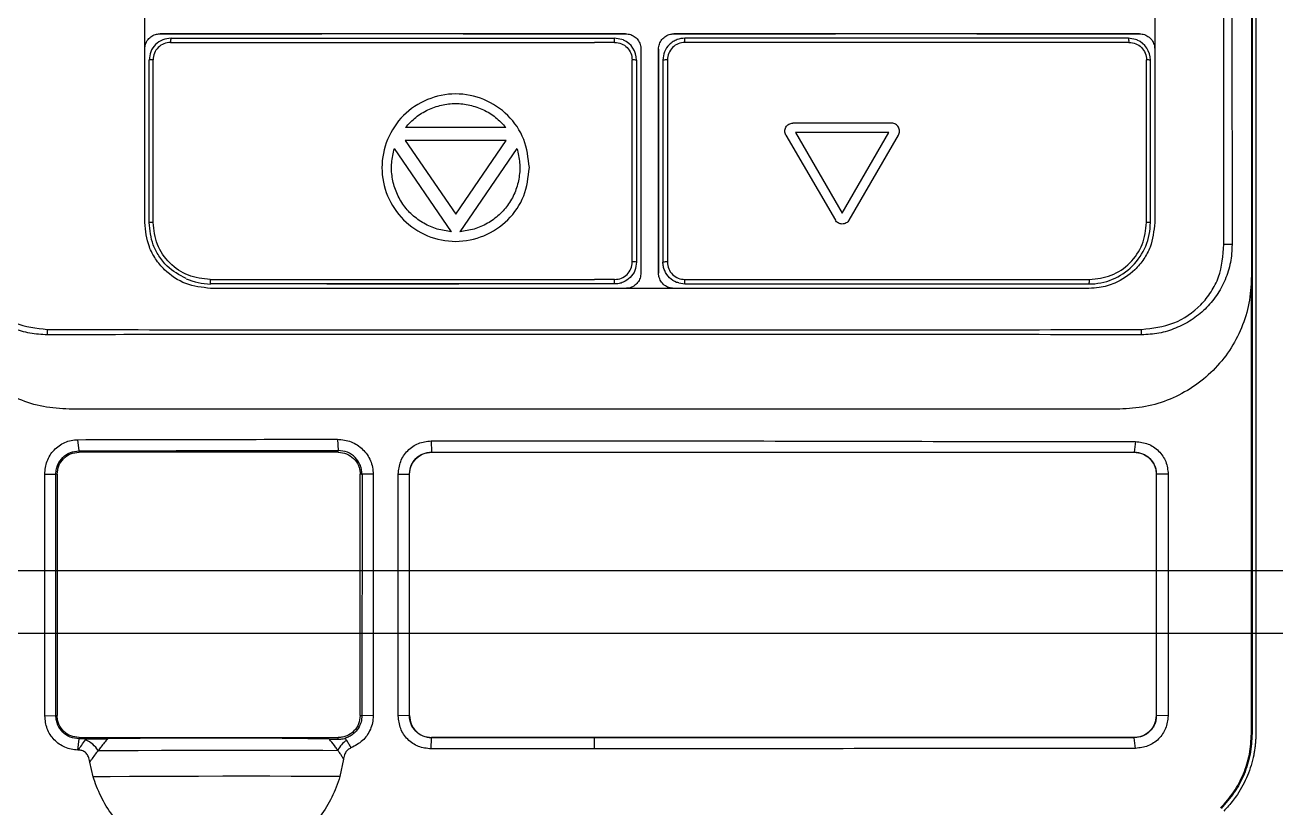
# Model space of a CAD drawing. Header units: inches. Extents: x 15 to 148, y 10 to 111.
# Drawn here: x 136.38 to 137.946, y 102.53 to 103.511 of the extents above; entities that cross this region are included whole.
import ezdxf

# ---------------------------------------------------------------- set-up
doc = ezdxf.new("R2010")
doc.units = ezdxf.units.IN
doc.header["$MEASUREMENT"] = 0
doc.layers.add('BLK_12AWG', color=7, linetype='Continuous')

# ---------------------------------------------------------------- blocks, each defined once
blk = doc.blocks.new('Varia')
at = {"color": 7, "linetype": 'Continuous'}
for p, q in [((162.3742, 104.1973), (162.3742, 104.2413)), ((162.3742, 104.1588), (162.3742, 104.1973)), ((162.4127, 104.1973), (162.8178, 104.1973)), ((162.4127, 104.1973), (162.4127, 104.1973)), ((162.8197, 104.1973), (162.8178, 104.1973)), ((163.1717, 104.1973), (162.8197, 104.1973)), ((163.1717, 104.1973), (163.1737, 104.1973)), ((163.1737, 104.1973), (163.5787, 104.1973)), ((163.5787, 104.1973), (163.5006, 104.1973)), ((163.5787, 104.1973), (163.5787, 104.1973)), ((163.6997, 104.1973), (163.6997, 104.1973)), ((163.6997, 104.1973), (164.1048, 104.1973)), ((164.1067, 104.1973), (164.1048, 104.1973)), ((164.4587, 104.1973), (164.1067, 104.1973)), ((164.4587, 104.1973), (164.4607, 104.1973)), ((164.4607, 104.1973), (164.8657, 104.1973)), ((164.8657, 104.1973), (164.8657, 104.1973)), ((162.3742, 104.1588), (162.3742, 104.1588)), ((162.3742, 103.7243), (162.3742, 104.1588)), ((163.5006, 104.1863), (163.5512, 104.1863)), ((163.5513, 104.1758), (163.5006, 104.1758)), ((163.5733, 104.1817), (163.5733, 104.1817)), ((163.6172, 104.1588), (163.6172, 103.5978)), ((163.6612, 103.5978), (163.6612, 104.1588)), ((163.6612, 104.1588), (163.6612, 104.1588)), ((163.6612, 104.1588), (163.6612, 103.5978)), ((164.8603, 104.1817), (164.8603, 104.1817)), ((162.3852, 103.7243), (162.3852, 104.1313)), ((162.3951, 103.7245), (162.3951, 104.1317)), ((163.5953, 103.6255), (163.5953, 104.1317)), ((163.6062, 104.1313), (163.6062, 103.6253)), ((163.6062, 104.1313), (163.6062, 103.6253)), ((163.6062, 104.1313), (163.6062, 104.1313)), ((163.6722, 104.1313), (163.6722, 103.6253)), ((163.6834, 104.1317), (163.6834, 103.6255)), ((164.8837, 103.7245), (164.8837, 104.1317)), ((164.8932, 103.7243), (164.8932, 104.1313)), ((164.8932, 104.1313), (164.8932, 104.1313)), ((164.8932, 103.7243), (164.8932, 104.1313)), ((164.2452, 103.9732), (163.9974, 103.9732)), ((163.2787, 103.9624), (163.0275, 103.9624)), ((163.9801, 103.9434), (163.9803, 103.9434)), ((163.9803, 103.9435), (164.1042, 103.7304)), ((164.2383, 103.9495), (164.0043, 103.9495)), ((164.0043, 103.9495), (164.1213, 103.7482)), ((164.0043, 103.9495), (164.1213, 103.7482)), ((164.2383, 103.9495), (164.0043, 103.9495)), ((164.1213, 103.7482), (164.2383, 103.9495)), ((164.1384, 103.7304), (164.2623, 103.9435)), ((164.1384, 103.7304), (164.2623, 103.9435)), ((163.1426, 103.7014), (162.9995, 103.9097)), ((163.0267, 103.9295), (163.1531, 103.7453)), ((163.2795, 103.9295), (163.0267, 103.9295)), ((163.0267, 103.9295), (163.1531, 103.7453)), ((163.2795, 103.9295), (163.0267, 103.9295)), ((163.1531, 103.7453), (163.2795, 103.9295)), ((163.3067, 103.9097), (163.1636, 103.7014)), ((163.3067, 103.9097), (163.1636, 103.7014)), ((162.3742, 103.7243), (162.3742, 103.7243)), ((164.8932, 103.7243), (164.8932, 103.7243)), ((163.6062, 103.6253), (163.6062, 103.6253)), ((163.6612, 103.5978), (163.6612, 103.5978)), ((162.8307, 103.5703), (162.5392, 103.5703)), ((162.5392, 103.5703), (162.5392, 103.5703)), ((162.8307, 103.5703), (163.1607, 103.5703)), ((162.8307, 103.5703), (162.8307, 103.5703)), ((163.1607, 103.5703), (163.1607, 103.5703)), ((163.5512, 103.5703), (163.1607, 103.5703)), ((163.5513, 103.5815), (163.5006, 103.5815)), ((163.5512, 103.5703), (163.5006, 103.5703)), ((163.5512, 103.5703), (163.5512, 103.5703)), ((163.7052, 103.5749), (163.7052, 103.5749)), ((163.7272, 103.5703), (164.1177, 103.5703)), ((164.1177, 103.5703), (164.4477, 103.5703)), ((164.1177, 103.5703), (164.1177, 103.5703)), ((164.4477, 103.5703), (164.4477, 103.5703)), ((164.4477, 103.5703), (164.7392, 103.5703)), ((164.7392, 103.5703), (164.7392, 103.5703)), ((162.2099, 103.1522), (162.2064, 103.1802)), ((162.8572, 103.1813), (162.8589, 103.1533)), ((162.8589, 103.1533), (162.8589, 103.1521)), ((163.0916, 103.1773), (163.5006, 103.1773)), ((163.0916, 103.1773), (163.0927, 103.1493)), ((164.8561, 103.1754), (164.8527, 103.1493)), ((162.2099, 103.1522), (162.2099, 103.151)), ((162.2099, 103.151), (162.2099, 103.1488)), ((162.8589, 103.1488), (162.2099, 103.1488)), ((162.8589, 103.1488), (162.8589, 103.1521)), ((163.0927, 103.1493), (163.5006, 103.1493)), ((163.0927, 103.1493), (163.0927, 103.1488)), ((163.0927, 103.1488), (163.5006, 103.1488)), ((163.5006, 103.1488), (163.5006, 103.1493)), ((164.8527, 103.1493), (164.8527, 103.1488)), ((162.1238, 103.0937), (162.1516, 103.0938)), ((162.124, 102.4881), (162.1238, 103.0937)), ((162.1518, 102.4888), (162.1516, 103.0938)), ((162.1529, 103.0938), (162.1516, 103.0938)), ((162.1549, 103.0938), (162.1529, 103.0938)), ((162.1549, 103.0938), (162.1549, 102.4888)), ((162.9139, 102.4888), (162.9139, 103.0938)), ((162.9173, 103.0938), (162.9139, 103.0938)), ((162.9173, 103.0938), (162.9185, 103.0938)), ((162.9185, 103.0938), (162.9184, 102.4888)), ((162.9465, 103.0937), (162.9185, 103.0938)), ((162.9465, 103.0937), (162.9464, 102.488)), ((163.0092, 103.0937), (163.0372, 103.0938)), ((163.0092, 102.4881), (163.0092, 103.0937)), ((163.0372, 102.4888), (163.0372, 103.0938)), ((163.0372, 103.0938), (163.0377, 103.0938)), ((163.0377, 102.4888), (163.0377, 103.0938)), ((164.9077, 103.0938), (164.9077, 102.4888)), ((164.9081, 103.0938), (164.9077, 103.0938)), ((164.938, 103.0937), (164.9081, 103.0938)), ((164.9081, 103.0938), (164.9081, 102.4888)), ((164.938, 103.0937), (164.9376, 102.4881)), ((162.124, 102.4881), (162.1518, 102.4888)), ((162.1518, 102.4888), (162.153, 102.4888)), ((162.153, 102.4888), (162.1549, 102.4888)), ((162.9139, 102.4888), (162.9171, 102.4888)), ((162.9171, 102.4888), (162.9184, 102.4888)), ((162.9464, 102.488), (162.9184, 102.4888)), ((163.0372, 102.4888), (163.0092, 102.4881)), ((163.0377, 102.4888), (163.0372, 102.4888)), ((164.9081, 102.4888), (164.9077, 102.4888)), ((164.9376, 102.4881), (164.9081, 102.4888)), ((162.2099, 102.4338), (162.2099, 102.4318)), ((162.2099, 102.4338), (162.8589, 102.4338)), ((162.2099, 102.4318), (162.2099, 102.4305)), ((162.8589, 102.4307), (162.8589, 102.4338)), ((163.0916, 102.4053), (163.0927, 102.4333)), ((163.5006, 102.4338), (163.0927, 102.4338)), ((163.0927, 102.4333), (163.0927, 102.4338)), ((163.5006, 102.4333), (163.0927, 102.4333)), ((163.5006, 102.4333), (163.5006, 102.4338)), ((163.5006, 102.4053), (163.5006, 102.4333)), ((164.8527, 102.4333), (164.8527, 102.4338)), ((164.8561, 102.4067), (164.8527, 102.4333)), ((165.1481, 102.444), (165.1463, 102.444)), ((162.2064, 102.4025), (162.2099, 102.4305)), ((162.208, 102.4025), (162.2064, 102.4025)), ((162.2285, 102.4305), (162.2099, 102.4305)), ((162.8367, 102.4299), (162.8589, 102.4295)), ((162.8589, 102.4295), (162.8589, 102.4307)), ((163.5006, 102.4053), (163.0916, 102.4053)), ((162.2452, 102.3353), (162.2369, 102.3724)), ((162.8721, 102.3795), (162.8633, 102.3359))]:
    blk.add_line(p, q, dxfattribs=at)
for p, q in [((163.5733, 104.1817), (163.5512, 104.1863)), ((164.8603, 104.1817), (164.8382, 104.1863)), ((163.7122, 103.5732), (163.7272, 103.5703))]:
    blk.add_line(p, q)
at = {"color": 7, "linetype": 'Continuous', "flags": 128}
for points in [[(162.2575, 102.401), (162.3047, 102.4013), (162.3581, 102.4016), (162.4164, 102.4019), (162.4779, 102.4021), (162.541, 102.4022), (162.6038, 102.4023), (162.6648, 102.4022), (162.7222, 102.4022), (162.7745, 102.402), (162.8202, 102.4018), (162.858, 102.4015)], [(162.8633, 102.3359), (162.83, 102.3362), (162.7888, 102.3364), (162.7409, 102.3366), (162.6874, 102.3367), (162.63, 102.3367), (162.5699, 102.3367), (162.5089, 102.3366), (162.4487, 102.3364), (162.3906, 102.3362), (162.3365, 102.336), (162.2876, 102.3356), (162.2452, 102.3353)]]:
    blk.add_lwpolyline(points, dxfattribs=at)
at = {"color": 7, "linetype": 'Continuous'}
for centre, radius, start, end in [((162.4657, 104.1783), 0.0267, 162.5471, 185.4479), ((162.9537, 104.1783), 0.5976, 359.7543, 0.7647), ((163.5512, 104.1313), 0.055, 0.0002, 66.3571), ((163.6038, 104.1783), 0.1237, 358.8132, 3.6988), ((164.8182, 104.1783), 0.0216, 353.2851, 21.8834), ((164.8382, 104.1313), 0.055, 0.0002, 66.3571), ((162.3928, 104.0707), 0.0611, 87.8524, 97.1015), ((163.598, 104.0638), 0.068, 83.0767, 92.2802), ((163.6806, 104.0614), 0.0704, 87.7021, 96.8211), ((164.8859, 104.0723), 0.0594, 82.8724, 92.0985), ((162.3928, 103.6184), 0.1061, 88.7645, 94.0764), ((164.7392, 103.7243), 0.154, 270, 0.0002), ((164.8859, 103.6201), 0.1044, 85.9622, 91.1972), ((165.0745, 102.9972), 0.6722, 88.0216, 89.7566), ((163.598, 103.4887), 0.1369, 86.567, 91.1339), ((163.6806, 103.4836), 0.1419, 88.8591, 93.3776), ((162.5693, 103.5787), 0.0313, 174.8523, 195.552), ((162.9079, 103.5787), 0.6434, 359.2549, 0.2522), ((163.5957, 103.5787), 0.1318, 356.3589, 1.2315), ((164.7161, 103.5787), 0.0246, 340.096, 6.4908), ((162.3163, 103.4532), 0.1862, 179.0583, 183.1601), ((164.6849, 103.4532), 0.1863, 356.8414, 0.9411), ((162.2018, 102.3672), 0.0652, 31.2032, 68.0624), ((162.905, 102.3823), 0.0508, 119.3356, 157.6954)]:
    blk.add_arc(centre, radius, start, end, dxfattribs=at)
blk.add_arc((162.5463, 103.7501), 0.18, 247.6246, 267.7442)
blk.add_ellipse((162.5344, 102.4259), major_axis=(0.3818, 0), ratio=0.017452, start_param=0.657499, end_param=2.294467, dxfattribs=at)
for points, knots in [([(165.0774, 103.6694), (165.0773, 103.8492), (165.0772, 104.2089), (165.0771, 104.7478), (165.0772, 105.2861), (165.0771, 105.6439), (165.0771, 105.8229)], [0, 0, 0, 0, 0.249989, 0.499986, 0.74999, 1, 1, 1, 1]), ([(165.0977, 105.8212), (165.0977, 105.6422), (165.0978, 105.2846), (165.0976, 104.7467), (165.0976, 104.2082), (165.0977, 103.8488), (165.0977, 103.669)], [0, 0, 0, 0, 0.250225, 0.499979, 0.749962, 1, 1, 1, 1]), ([(165.1463, 105.8226), (165.1463, 105.5749), (165.1463, 105.0795), (165.1463, 104.3336), (165.1463, 103.8357), (165.1463, 103.5868)], [0, 0, 0, 0, 0.333314, 0.666654, 1, 1, 1, 1]), ([(165.1573, 105.8226), (165.1573, 105.2622), (165.1573, 104.6993), (165.1573, 103.572), (165.1573, 103.0077), (165.1573, 102.444)], [0, 0, 0, 0, 0.5, 0.5, 1, 1, 1, 1]), ([(165.1481, 105.4128), (165.1481, 105.3368), (165.1481, 105.1774), (165.1481, 104.9269), (165.1481, 104.6883), (165.1481, 104.4659), (165.1481, 104.3163), (165.1481, 104.2123), (165.1481, 104.1571), (165.1481, 104.1013), (165.1481, 104.0447), (165.1481, 103.9875), (165.1481, 103.854), (165.1481, 103.6538), (165.1481, 103.3967), (165.1481, 103.1681), (165.1481, 102.9681), (165.1481, 102.7966), (165.1481, 102.6537), (165.1481, 102.5393), (165.1481, 102.4726), (165.1481, 102.444)], [0, 0, 0, 0, 0.077058, 0.161583, 0.253579, 0.318389, 0.386454, 0.404818, 0.423405, 0.442216, 0.46125, 0.480508, 0.499988, 0.596108, 0.682623, 0.759532, 0.826835, 0.884534, 0.932628, 0.971117, 1, 1, 1, 1]), ([(162.3742, 103.7243), (162.3742, 103.9083), (162.3742, 104.2752), (162.3742, 104.6416), (162.3742, 104.8243)], [0, 0, 0, 0, 0.501379, 1, 1, 1, 1]), ([(164.9042, 104.8243), (164.9042, 104.6418), (164.9042, 104.2754), (164.9042, 103.9085), (164.9042, 103.7243)], [0, 0, 0, 0, 0.498123, 1, 1, 1, 1]), ([(162.3742, 104.1588), (162.3747, 104.1631), (162.3755, 104.1717), (162.3821, 104.1832), (162.3917, 104.1919), (162.4026, 104.1966), (162.4098, 104.1971), (162.4127, 104.1973)], [0, 0, 0, 0, 0.213034, 0.426079, 0.639099, 0.852903, 1, 1, 1, 1]), ([(163.5006, 104.1973), (163.3184, 104.1973), (162.955, 104.1973), (162.5931, 104.1973), (162.4127, 104.1973)], [0, 0, 0, 0, 0.501641, 1, 1, 1, 1]), ([(163.5787, 104.1973), (163.5831, 104.1969), (163.5917, 104.196), (163.6032, 104.1894), (163.6119, 104.1796), (163.6166, 104.1688), (163.617, 104.1616), (163.6172, 104.1588)], [0, 0, 0, 0, 0.214461, 0.428923, 0.643418, 0.858051, 1, 1, 1, 1]), ([(163.6612, 104.1588), (163.6617, 104.1631), (163.6625, 104.1718), (163.6692, 104.1833), (163.6789, 104.192), (163.6898, 104.1966), (163.6969, 104.1971), (163.6997, 104.1973)], [0, 0, 0, 0, 0.214942, 0.429882, 0.644838, 0.859694, 1, 1, 1, 1]), ([(164.8657, 104.1973), (164.6727, 104.1973), (164.2853, 104.1973), (163.8954, 104.1973), (163.6997, 104.1973)], [0, 0, 0, 0, 0.498161, 1, 1, 1, 1]), ([(164.8657, 104.1973), (164.8701, 104.1969), (164.8788, 104.196), (164.8903, 104.1893), (164.899, 104.1795), (164.9036, 104.1687), (164.9041, 104.1616), (164.9042, 104.1588)], [0, 0, 0, 0, 0.216464, 0.432982, 0.648091, 0.861256, 1, 1, 1, 1]), ([(162.4402, 104.1863), (162.433, 104.1855), (162.4187, 104.1838), (162.4005, 104.1711), (162.3877, 104.1529), (162.3861, 104.1385), (162.3852, 104.1313)], [0, 0, 0, 0, 0.249767, 0.499632, 0.750877, 1, 1, 1, 1]), ([(162.4391, 104.1757), (162.4334, 104.1751), (162.4219, 104.1737), (162.4073, 104.1636), (162.3971, 104.1491), (162.3957, 104.1375), (162.3951, 104.1317)], [0, 0, 0, 0, 0.250011, 0.499888, 0.749924, 1, 1, 1, 1]), ([(162.4391, 104.1757), (162.6157, 104.1757), (162.9689, 104.1758), (163.3234, 104.1758), (163.5006, 104.1758)], [0, 0, 0, 0, 0.500001, 1, 1, 1, 1]), ([(162.4402, 104.1863), (162.6163, 104.1863), (162.969, 104.1863), (163.3232, 104.1863), (163.5006, 104.1863)], [0, 0, 0, 0, 0.498959, 1, 1, 1, 1]), ([(163.5513, 104.1758), (163.5571, 104.1751), (163.5686, 104.1738), (163.5832, 104.1636), (163.5933, 104.149), (163.5946, 104.1375), (163.5953, 104.1317)], [0, 0, 0, 0, 0.250228, 0.500334, 0.750173, 1, 1, 1, 1]), ([(163.7272, 104.1863), (163.7206, 104.1856), (163.7102, 104.1845), (163.6972, 104.1778), (163.6856, 104.1685), (163.6747, 104.1529), (163.6731, 104.1385), (163.6722, 104.1313)], [0, 0, 0, 0, 0.230947, 0.361164, 0.500889, 0.75043, 1, 1, 1, 1]), ([(163.7275, 104.1758), (163.7217, 104.1751), (163.7101, 104.1738), (163.6956, 104.1636), (163.6855, 104.149), (163.6841, 104.1375), (163.6834, 104.1317)], [0, 0, 0, 0, 0.250229, 0.500333, 0.750173, 1, 1, 1, 1]), ([(164.8382, 104.1863), (164.6541, 104.1863), (164.2849, 104.1863), (163.9134, 104.1863), (163.7272, 104.1863)], [0, 0, 0, 0, 0.498794, 1, 1, 1, 1]), ([(164.8396, 104.1757), (164.6548, 104.1757), (164.2852, 104.1757), (163.9134, 104.1758), (163.7275, 104.1758)], [0, 0, 0, 0, 0.5, 1, 1, 1, 1]), ([(164.8396, 104.1757), (164.8454, 104.1751), (164.8568, 104.1737), (164.8715, 104.1637), (164.8817, 104.1491), (164.883, 104.1375), (164.8837, 104.1317)], [0, 0, 0, 0, 0.250032, 0.499897, 0.749934, 1, 1, 1, 1]), ([(163.3378, 103.8619), (163.3349, 103.8377), (163.3292, 103.7894), (163.2868, 103.7277), (163.2255, 103.6871), (163.1531, 103.6722), (163.0808, 103.687), (163.019, 103.7277), (162.9783, 103.7894), (162.9634, 103.8618), (162.9783, 103.9341), (163.0188, 103.9958), (163.0805, 104.0366), (163.1529, 104.0515), (163.2255, 104.0367), (163.2867, 103.996), (163.3292, 103.9344), (163.3349, 103.8861), (163.3378, 103.8619)], [0, 0, 0, 0, 0.0626922, 0.1250208, 0.1874642, 0.2499036, 0.3122365, 0.37492, 0.4376025, 0.4999483, 0.5624015, 0.6248299, 0.6871641, 0.74983, 0.8124964, 0.8748685, 0.9372635, 1, 1, 1, 1]), ([(163.0275, 103.9624), (163.0357, 103.9713), (163.052, 103.989), (163.0832, 104.0078), (163.1172, 104.0199), (163.153, 104.0241), (163.1889, 104.0199), (163.2229, 104.0078), (163.2542, 103.9891), (163.2705, 103.9713), (163.2787, 103.9624)], [0, 0, 0, 0, 0.125586, 0.250544, 0.375173, 0.499645, 0.624219, 0.749093, 0.874303, 1, 1, 1, 1]), ([(163.9803, 103.9435), (163.9795, 103.9451), (163.978, 103.9482), (163.9774, 103.9534), (163.978, 103.9586), (163.98, 103.9634), (163.9832, 103.9676), (163.9873, 103.9708), (163.9922, 103.9728), (163.9956, 103.9731), (163.9974, 103.9732)], [0, 0, 0, 0, 0.125036, 0.249949, 0.374823, 0.499789, 0.624873, 0.749828, 0.874704, 1, 1, 1, 1]), ([(164.2623, 103.9435), (164.2631, 103.9451), (164.2646, 103.9482), (164.2652, 103.9534), (164.2646, 103.9586), (164.2626, 103.9634), (164.2594, 103.9676), (164.2552, 103.9708), (164.2504, 103.9729), (164.247, 103.9731), (164.2452, 103.9732)], [0, 0, 0, 0, 0.125034, 0.249935, 0.374805, 0.499761, 0.624844, 0.749807, 0.874688, 1, 1, 1, 1]), ([(164.2623, 103.9435), (164.2631, 103.9451), (164.2646, 103.9482), (164.2652, 103.9534), (164.2646, 103.9586), (164.2626, 103.9634), (164.2594, 103.9676), (164.2553, 103.9708), (164.252, 103.972), (164.2504, 103.9726)], [0, 0, 0, 0, 0.142948, 0.285742, 0.428502, 0.571359, 0.714363, 0.85723, 1, 1, 1, 1]), ([(163.1426, 103.7014), (163.1305, 103.703), (163.1064, 103.7063), (163.0729, 103.7213), (163.0434, 103.7425), (163.0194, 103.7699), (163.0024, 103.8022), (162.9931, 103.8374), (162.9911, 103.8741), (162.9967, 103.8979), (162.9995, 103.9097)], [0, 0, 0, 0, 0.1255739, 0.2505137, 0.3751348, 0.4996236, 0.6242266, 0.7491155, 0.874317, 1, 1, 1, 1]), ([(163.3067, 103.9097), (163.3095, 103.8979), (163.3151, 103.8742), (163.3131, 103.8376), (163.3039, 103.8024), (163.287, 103.7702), (163.2629, 103.7427), (163.2334, 103.7214), (163.1999, 103.7063), (163.1757, 103.703), (163.1636, 103.7014)], [0, 0, 0, 0, 0.125578, 0.25052, 0.375132, 0.499611, 0.62421, 0.749097, 0.874309, 1, 1, 1, 1]), ([(162.5392, 103.5593), (162.518, 103.5617), (162.4756, 103.5664), (162.4291, 103.5981), (162.4009, 103.6322), (162.3799, 103.6713), (162.3765, 103.7035), (162.3742, 103.7243)], [0, 0, 0, 0, 0.245764, 0.491331, 0.62924, 0.76015, 1, 1, 1, 1]), ([(162.4778, 103.5837), (162.4609, 103.593), (162.4344, 103.6076), (162.4094, 103.6397), (162.3903, 103.6755), (162.3872, 103.7051), (162.3852, 103.7243)], [0, 0, 0, 0, 0.3209617, 0.5048655, 0.6795531, 1, 1, 1, 1]), ([(162.5382, 103.5815), (162.5195, 103.5836), (162.482, 103.5879), (162.4348, 103.6209), (162.4016, 103.6681), (162.3972, 103.7057), (162.3951, 103.7245)], [0, 0, 0, 0, 0.250088, 0.500124, 0.75009, 1, 1, 1, 1]), ([(164.1384, 103.7304), (164.1374, 103.729), (164.1355, 103.7261), (164.1313, 103.723), (164.1265, 103.721), (164.1213, 103.7203), (164.1161, 103.721), (164.1113, 103.723), (164.1071, 103.7261), (164.1052, 103.729), (164.1042, 103.7304)], [0, 0, 0, 0, 0.125047, 0.249954, 0.374841, 0.49982, 0.624906, 0.74985, 0.874731, 1, 1, 1, 1]), ([(164.1384, 103.7304), (164.1374, 103.729), (164.1355, 103.7261), (164.1313, 103.723), (164.1265, 103.721), (164.1213, 103.7203), (164.1179, 103.7209), (164.1162, 103.7212)], [0, 0, 0, 0, 0.200105, 0.399987, 0.599834, 0.799833, 1, 1, 1, 1]), ([(164.9042, 103.7243), (164.902, 103.7033), (164.8985, 103.671), (164.8773, 103.632), (164.8499, 103.5986), (164.8111, 103.573), (164.7701, 103.5607), (164.7478, 103.5597), (164.7392, 103.5593)], [0, 0, 0, 0, 0.241046, 0.371361, 0.507901, 0.740744, 0.899914, 1, 1, 1, 1]), ([(164.7406, 103.5815), (164.7593, 103.5836), (164.7967, 103.5879), (164.8439, 103.6208), (164.8772, 103.668), (164.8815, 103.7057), (164.8837, 103.7245)], [0, 0, 0, 0, 0.250099, 0.500142, 0.750104, 1, 1, 1, 1]), ([(162.1303, 103.443), (162.1157, 103.4438), (162.0865, 103.4454), (162.0443, 103.4585), (162.005, 103.4786), (161.97, 103.5063), (161.9411, 103.5407), (161.9197, 103.5805), (161.9055, 103.6238), (161.9042, 103.654), (161.9035, 103.669)], [0, 0, 0, 0, 0.123062, 0.246493, 0.370381, 0.495138, 0.620713, 0.746982, 0.874581, 1, 1, 1, 1]), ([(161.9239, 103.6694), (161.9259, 103.6415), (161.929, 103.5996), (161.9548, 103.5501), (161.9889, 103.5068), (162.0477, 103.4662), (162.1026, 103.4596), (162.13, 103.4563)], [0, 0, 0, 0, 0.249425, 0.374868, 0.500297, 0.750106, 1, 1, 1, 1]), ([(165.0977, 103.669), (165.0971, 103.654), (165.0957, 103.6238), (165.0816, 103.5805), (165.0601, 103.5407), (165.0313, 103.5063), (164.9963, 103.4786), (164.957, 103.4585), (164.9148, 103.4454), (164.8855, 103.4438), (164.871, 103.443)], [0, 0, 0, 0, 0.12542, 0.253018, 0.379287, 0.504862, 0.62962, 0.753508, 0.876938, 1, 1, 1, 1]), ([(164.8712, 103.4563), (164.8987, 103.4596), (164.9536, 103.4662), (165.0124, 103.5068), (165.0464, 103.5501), (165.0722, 103.5996), (165.0753, 103.6415), (165.0774, 103.6694)], [0, 0, 0, 0, 0.249894, 0.499703, 0.625132, 0.750576, 1, 1, 1, 1]), ([(163.6062, 103.6253), (163.6054, 103.6181), (163.6038, 103.6037), (163.5911, 103.5855), (163.5761, 103.5754), (163.5624, 103.571), (163.555, 103.5705), (163.5512, 103.5703)], [0, 0, 0, 0, 0.2498071, 0.4996192, 0.7427934, 0.8697809, 1, 1, 1, 1]), ([(163.5513, 103.5815), (163.5571, 103.5822), (163.5686, 103.5835), (163.5831, 103.5936), (163.5933, 103.6082), (163.5947, 103.6197), (163.5953, 103.6255)], [0, 0, 0, 0, 0.249924, 0.499824, 0.749917, 1, 1, 1, 1]), ([(163.7122, 103.5732), (163.7103, 103.5735), (163.7014, 103.5749), (163.6878, 103.5854), (163.6774, 103.6002), (163.6729, 103.6143), (163.6725, 103.6216), (163.6722, 103.6253)], [0, 0, 0, 0, 0.080558, 0.382281, 0.6882308, 0.8435729, 1, 1, 1, 1]), ([(163.6834, 103.6255), (163.6841, 103.6197), (163.6854, 103.6082), (163.6956, 103.5936), (163.7102, 103.5835), (163.7217, 103.5822), (163.7275, 103.5815)], [0, 0, 0, 0, 0.250096, 0.500151, 0.750041, 1, 1, 1, 1]), ([(163.6172, 103.5978), (163.6168, 103.5935), (163.616, 103.5848), (163.6093, 103.5733), (163.5995, 103.5646), (163.5887, 103.5599), (163.5816, 103.5595), (163.5787, 103.5593)], [0, 0, 0, 0, 0.214747, 0.429492, 0.644246, 0.858976, 1, 1, 1, 1]), ([(163.6997, 103.5593), (163.6954, 103.5597), (163.6868, 103.5606), (163.6752, 103.5672), (163.6665, 103.577), (163.6619, 103.5878), (163.6614, 103.5949), (163.6612, 103.5978)], [0, 0, 0, 0, 0.214653, 0.42931, 0.64392, 0.858531, 1, 1, 1, 1]), ([(162.185, 103.2568), (162.1633, 103.258), (162.1201, 103.2605), (162.0578, 103.2801), (162.0002, 103.3107), (161.9498, 103.3522), (161.9085, 103.4026), (161.8782, 103.4597), (161.8586, 103.5218), (161.8562, 103.565), (161.855, 103.5868)], [0, 0, 0, 0, 0.125716, 0.250751, 0.376261, 0.50281, 0.627543, 0.751127, 0.874825, 1, 1, 1, 1]), ([(162.5382, 103.5815), (162.6984, 103.5815), (163.0187, 103.5815), (163.34, 103.5815), (163.5006, 103.5815)], [0, 0, 0, 0, 0.5, 1, 1, 1, 1]), ([(163.5006, 103.5703), (163.3401, 103.5703), (163.0191, 103.5703), (162.6992, 103.5703), (162.5392, 103.5703)], [0, 0, 0, 0, 0.500075, 1, 1, 1, 1]), ([(163.7272, 103.5703), (163.8964, 103.5703), (164.2346, 103.5703), (164.5711, 103.5703), (164.7392, 103.5703)], [0, 0, 0, 0, 0.500182, 1, 1, 1, 1]), ([(163.7275, 103.5815), (163.8968, 103.5815), (164.2353, 103.5815), (164.5721, 103.5815), (164.7406, 103.5815)], [0, 0, 0, 0, 0.5, 1, 1, 1, 1]), ([(165.1463, 103.5868), (165.1451, 103.565), (165.1426, 103.5218), (165.123, 103.4597), (165.0928, 103.4026), (165.0515, 103.3522), (165.001, 103.3107), (164.9435, 103.2801), (164.8812, 103.2605), (164.838, 103.258), (164.8163, 103.2568)], [0, 0, 0, 0, 0.125175, 0.248873, 0.372457, 0.49719, 0.623739, 0.749249, 0.874284, 1, 1, 1, 1]), ([(165.1463, 102.444), (165.1463, 102.6345), (165.1463, 103.0153), (165.1463, 103.3963), (165.1463, 103.5868)], [0, 0, 0, 0, 0.499982, 1, 1, 1, 1]), ([(163.5006, 103.5593), (163.3401, 103.5593), (163.0191, 103.5593), (162.6992, 103.5593), (162.5392, 103.5593)], [0, 0, 0, 0, 0.500043, 1, 1, 1, 1]), ([(164.7392, 103.5593), (164.6021, 103.5593), (164.3279, 103.5593), (163.9146, 103.5593), (163.6387, 103.5593), (163.5006, 103.5593)], [0, 0, 0, 0, 0.333311, 0.666466, 1, 1, 1, 1]), ([(162.13, 103.4563), (162.2817, 103.456), (162.585, 103.4554), (163.0425, 103.4554), (163.3479, 103.4553), (163.5006, 103.4552)], [0, 0, 0, 0, 0.33333, 0.666664, 1, 1, 1, 1]), ([(163.5006, 103.4438), (163.3861, 103.4438), (163.1571, 103.4437), (162.8139, 103.4436), (162.4713, 103.4437), (162.244, 103.4432), (162.1303, 103.443)], [0, 0, 0, 0, 0.249974, 0.499948, 0.749914, 1, 1, 1, 1]), ([(163.5006, 103.4552), (163.6534, 103.4553), (163.9588, 103.4554), (164.4163, 103.4554), (164.7196, 103.456), (164.8712, 103.4563)], [0, 0, 0, 0, 0.333336, 0.66667, 1, 1, 1, 1]), ([(164.871, 103.443), (164.7193, 103.4432), (164.4161, 103.4437), (163.9587, 103.4437), (163.6533, 103.4437), (163.5006, 103.4438)], [0, 0, 0, 0, 0.333403, 0.666701, 1, 1, 1, 1]), ([(163.5006, 103.2568), (163.3531, 103.2568), (163.0591, 103.2568), (162.62, 103.2568), (162.3297, 103.2568), (162.185, 103.2568)], [0, 0, 0, 0, 0.335384, 0.668719, 1, 1, 1, 1]), ([(164.8163, 103.2568), (164.6716, 103.2568), (164.3813, 103.2568), (163.9422, 103.2568), (163.6481, 103.2568), (163.5006, 103.2568)], [0, 0, 0, 0, 0.331281, 0.664616, 1, 1, 1, 1]), ([(162.1238, 103.0937), (162.125, 103.1048), (162.1273, 103.127), (162.1459, 103.1557), (162.1688, 103.172), (162.1898, 103.1791), (162.2009, 103.1798), (162.2064, 103.1802)], [0, 0, 0, 0, 0.24966, 0.499226, 0.748856, 0.874405, 1, 1, 1, 1]), ([(162.2064, 103.1802), (162.3146, 103.1805), (162.531, 103.1809), (162.7484, 103.1812), (162.8572, 103.1813)], [0, 0, 0, 0, 0.500001, 1, 1, 1, 1]), ([(162.2099, 103.1522), (162.3178, 103.1524), (162.5337, 103.1529), (162.7505, 103.1532), (162.8589, 103.1533)], [0, 0, 0, 0, 0.5, 1, 1, 1, 1]), ([(162.8572, 103.1813), (162.8687, 103.18), (162.8919, 103.1775), (162.9217, 103.1575), (162.9383, 103.1333), (162.9455, 103.1111), (162.9462, 103.0995), (162.9465, 103.0937)], [0, 0, 0, 0, 0.249987, 0.499743, 0.749311, 0.874661, 1, 1, 1, 1]), ([(162.9185, 103.0938), (162.9182, 103.0981), (162.9177, 103.1065), (162.9126, 103.1213), (162.9018, 103.1371), (162.8824, 103.1506), (162.8668, 103.1524), (162.8589, 103.1533)], [0, 0, 0, 0, 0.139662, 0.269296, 0.497549, 0.748909, 1, 1, 1, 1]), ([(163.0092, 103.0937), (163.0104, 103.1046), (163.0128, 103.1264), (163.0317, 103.154), (163.059, 103.1735), (163.0807, 103.176), (163.0916, 103.1773)], [0, 0, 0, 0, 0.250048, 0.499931, 0.749943, 1, 1, 1, 1]), ([(163.5006, 103.1773), (163.6517, 103.1772), (163.9538, 103.177), (164.4062, 103.1758), (164.7061, 103.1756), (164.8561, 103.1754)], [0, 0, 0, 0, 0.333353, 0.6666928, 1, 1, 1, 1]), ([(164.8561, 103.1754), (164.8668, 103.1742), (164.8882, 103.1718), (164.9152, 103.1531), (164.9342, 103.126), (164.9367, 103.1044), (164.938, 103.0937)], [0, 0, 0, 0, 0.250195, 0.500247, 0.750193, 1, 1, 1, 1]), ([(162.1516, 103.0938), (162.1519, 103.0981), (162.1524, 103.1066), (162.1576, 103.1213), (162.1685, 103.1368), (162.1875, 103.1496), (162.2024, 103.1514), (162.2099, 103.1522)], [0, 0, 0, 0, 0.142779, 0.274806, 0.505799, 0.752911, 1, 1, 1, 1]), ([(162.1549, 103.0938), (162.1557, 103.101), (162.1573, 103.1152), (162.1699, 103.1333), (162.188, 103.1462), (162.2026, 103.1479), (162.2099, 103.1488)], [0, 0, 0, 0, 0.248758, 0.493739, 0.74536, 1, 1, 1, 1]), ([(162.8589, 103.1488), (162.8661, 103.148), (162.8802, 103.1464), (162.8985, 103.1339), (162.9088, 103.1188), (162.9133, 103.1048), (162.9137, 103.0975), (162.9139, 103.0938)], [0, 0, 0, 0, 0.247412, 0.491701, 0.743307, 0.87174, 1, 1, 1, 1]), ([(163.0372, 103.0938), (163.0381, 103.1011), (163.0398, 103.1157), (163.0526, 103.1341), (163.071, 103.1468), (163.0854, 103.1484), (163.0927, 103.1493)], [0, 0, 0, 0, 0.251749, 0.502619, 0.751134, 1, 1, 1, 1]), ([(163.0377, 103.0938), (163.0379, 103.0975), (163.0383, 103.1049), (163.0429, 103.1189), (163.0531, 103.134), (163.0713, 103.1464), (163.0855, 103.148), (163.0927, 103.1488)], [0, 0, 0, 0, 0.129144, 0.258324, 0.508288, 0.75186, 1, 1, 1, 1]), ([(163.5006, 103.1493), (163.6513, 103.1493), (163.9526, 103.1493), (164.4039, 103.1493), (164.7031, 103.1493), (164.8527, 103.1493)], [0, 0, 0, 0, 0.333331, 0.666672, 1, 1, 1, 1]), ([(163.5006, 103.1488), (163.6513, 103.1488), (163.9526, 103.1488), (164.4039, 103.1488), (164.7031, 103.1488), (164.8527, 103.1488)], [0, 0, 0, 0, 0.333321, 0.666657, 1, 1, 1, 1]), ([(164.8527, 103.1493), (164.8599, 103.1485), (164.8744, 103.1468), (164.8928, 103.1341), (164.9031, 103.1187), (164.9075, 103.1047), (164.9079, 103.0974), (164.9081, 103.0938)], [0, 0, 0, 0, 0.2514122, 0.5009126, 0.7504132, 0.8753201, 1, 1, 1, 1]), ([(164.8527, 103.1488), (164.8598, 103.148), (164.8739, 103.1464), (164.8922, 103.1341), (164.9024, 103.119), (164.907, 103.105), (164.9075, 103.0975), (164.9077, 103.0938)], [0, 0, 0, 0, 0.2482946, 0.4919936, 0.7417014, 0.8708729, 1, 1, 1, 1]), ([(162.2064, 102.4025), (162.201, 102.4029), (162.19, 102.4036), (162.1691, 102.4106), (162.1462, 102.4266), (162.1275, 102.455), (162.1252, 102.4771), (162.124, 102.4881)], [0, 0, 0, 0, 0.125558, 0.251091, 0.500807, 0.750376, 1, 1, 1, 1]), ([(162.2099, 102.4305), (162.2024, 102.4314), (162.1874, 102.4331), (162.1684, 102.4462), (162.1576, 102.4617), (162.1526, 102.4764), (162.152, 102.4846), (162.1518, 102.4888)], [0, 0, 0, 0, 0.250743, 0.495623, 0.731913, 0.862071, 1, 1, 1, 1]), ([(162.2099, 102.4338), (162.2028, 102.4346), (162.1887, 102.4362), (162.1704, 102.4486), (162.1601, 102.4637), (162.1556, 102.4777), (162.1551, 102.4851), (162.1549, 102.4888)], [0, 0, 0, 0, 0.246719, 0.49084, 0.742792, 0.871479, 1, 1, 1, 1]), ([(162.9139, 102.4888), (162.9131, 102.4816), (162.9115, 102.4674), (162.8991, 102.4492), (162.884, 102.4389), (162.87, 102.4344), (162.8626, 102.434), (162.8589, 102.4338)], [0, 0, 0, 0, 0.247848, 0.492269, 0.743698, 0.871936, 1, 1, 1, 1]), ([(162.9184, 102.4888), (162.9179, 102.4833), (162.9171, 102.4734), (162.911, 102.459), (162.9026, 102.4476), (162.892, 102.439), (162.8834, 102.4344), (162.8781, 102.4326), (162.8766, 102.4321)], [0, 0, 0, 0, 0.218305, 0.393446, 0.613296, 0.777133, 0.935963, 1, 1, 1, 1]), ([(162.9464, 102.488), (162.946, 102.4822), (162.9453, 102.4707), (162.9381, 102.4488), (162.9216, 102.4241), (162.9011, 102.4132), (162.8909, 102.4078)], [0, 0, 0, 0, 0.167162, 0.334313, 0.667111, 1, 1, 1, 1]), ([(163.0916, 102.4053), (163.0807, 102.4066), (163.0591, 102.4091), (163.0318, 102.4282), (163.0128, 102.4556), (163.0104, 102.4773), (163.0092, 102.4881)], [0, 0, 0, 0, 0.250359, 0.500365, 0.750248, 1, 1, 1, 1]), ([(163.0927, 102.4333), (163.0854, 102.4341), (163.0709, 102.4358), (163.0525, 102.4486), (163.0397, 102.4669), (163.038, 102.4815), (163.0372, 102.4888)], [0, 0, 0, 0, 0.2497189, 0.4996926, 0.7490554, 1, 1, 1, 1]), ([(163.0377, 102.4888), (163.0385, 102.4816), (163.0401, 102.4675), (163.0525, 102.4492), (163.0675, 102.439), (163.0815, 102.4344), (163.089, 102.434), (163.0927, 102.4338)], [0, 0, 0, 0, 0.247869, 0.491335, 0.741426, 0.870737, 1, 1, 1, 1]), ([(164.9077, 102.4888), (164.9069, 102.4816), (164.9053, 102.4674), (164.8928, 102.4491), (164.8777, 102.4389), (164.8638, 102.4344), (164.8564, 102.434), (164.8527, 102.4338)], [0, 0, 0, 0, 0.247611, 0.4908558, 0.7412051, 0.8706183, 1, 1, 1, 1]), ([(164.9081, 102.4888), (164.9079, 102.4851), (164.9075, 102.4778), (164.9042, 102.4673), (164.8991, 102.4576), (164.8898, 102.4464), (164.8743, 102.4358), (164.8599, 102.4341), (164.8527, 102.4333)], [0, 0, 0, 0, 0.1252363, 0.2498372, 0.3743041, 0.4989604, 0.7490135, 1, 1, 1, 1]), ([(164.9376, 102.4881), (164.9363, 102.4774), (164.9339, 102.456), (164.9149, 102.429), (164.888, 102.4104), (164.8667, 102.4079), (164.8561, 102.4067)], [0, 0, 0, 0, 0.249762, 0.499581, 0.749612, 1, 1, 1, 1]), ([(162.8589, 102.4295), (162.8619, 102.4296), (162.8669, 102.4298), (162.8732, 102.4311), (162.8761, 102.4319), (162.8766, 102.4321)], [0, 0, 0, 0, 0.548166, 0.919237, 1, 1, 1, 1]), ([(162.8766, 102.4321), (162.8766, 102.4321), (162.8778, 102.4301), (162.879, 102.4283), (162.8801, 102.4265)], [0, 0, 0, 0, 0.0003451, 1, 1, 1, 1]), ([(164.8527, 102.4338), (164.7031, 102.4338), (164.404, 102.4338), (163.9527, 102.4338), (163.6513, 102.4338), (163.5006, 102.4338)], [0, 0, 0, 0, 0.3333322, 0.6666645, 1, 1, 1, 1]), ([(164.8527, 102.4333), (164.7031, 102.4333), (164.4039, 102.4333), (163.9526, 102.4333), (163.6513, 102.4333), (163.5006, 102.4333)], [0, 0, 0, 0, 0.333329, 0.666669, 1, 1, 1, 1]), ([(165.069, 102.2573), (165.0806, 102.2703), (165.1036, 102.2961), (165.1276, 102.3423), (165.1434, 102.392), (165.1453, 102.4266), (165.1463, 102.444)], [0, 0, 0, 0, 0.2514714, 0.5000693, 0.7486102, 1, 1, 1, 1]), ([(165.1481, 102.444), (165.1471, 102.4265), (165.1451, 102.3917), (165.1292, 102.3417), (165.1051, 102.2951), (165.0819, 102.2692), (165.0702, 102.2561)], [0, 0, 0, 0, 0.25138, 0.499927, 0.748531, 1, 1, 1, 1]), ([(165.1573, 102.444), (165.1573, 102.4404), (165.1572, 102.4331), (165.1565, 102.4223), (165.1555, 102.4115), (165.154, 102.4007), (165.1511, 102.3848), (165.1459, 102.3639), (165.1368, 102.3385), (165.1253, 102.3142), (165.113, 102.2937), (165.1007, 102.2766), (165.0893, 102.2626), (165.081, 102.2539), (165.0768, 102.2496)], [0, 0, 0, 0, 0.050436, 0.100719, 0.150928, 0.201143, 0.251445, 0.375683, 0.499949, 0.624156, 0.748508, 0.832261, 0.91597, 1, 1, 1, 1]), ([(162.208, 102.4025), (162.208, 102.4025), (162.2106, 102.4066), (162.2163, 102.4152), (162.2228, 102.4234), (162.2261, 102.4277)], [0, 0, 0, 0, 0.000089, 0.486132, 1, 1, 1, 1]), ([(162.2369, 102.3724), (162.236, 102.3771), (162.2343, 102.385), (162.2278, 102.3948), (162.2197, 102.4006), (162.2126, 102.4024), (162.2089, 102.4025), (162.208, 102.4025)], [0, 0, 0, 0, 0.305562, 0.527666, 0.751343, 0.944216, 1, 1, 1, 1]), ([(162.2261, 102.4277), (162.2269, 102.4286), (162.2276, 102.4295), (162.2285, 102.4305), (162.2285, 102.4305)], [0, 0, 0, 0, 0.9992819, 1, 1, 1, 1]), ([(162.2285, 102.4305), (162.2338, 102.4305), (162.2469, 102.4305), (162.2653, 102.4306), (162.2765, 102.4308), (162.2816, 102.4309)], [0, 0, 0, 0, 0.268063, 0.666554, 1, 1, 1, 1]), ([(162.2575, 102.401), (162.2545, 102.3973), (162.2484, 102.3898), (162.2418, 102.3803), (162.2381, 102.3744), (162.2369, 102.3724)], [0, 0, 0, 0, 0.400075, 0.799825, 1, 1, 1, 1]), ([(162.2816, 102.4309), (162.2758, 102.424), (162.2674, 102.4141), (162.2598, 102.404), (162.2575, 102.401)], [0, 0, 0, 0, 0.701752, 1, 1, 1, 1]), ([(162.858, 102.4015), (162.8561, 102.4043), (162.8504, 102.4125), (162.8432, 102.4218), (162.8377, 102.4286), (162.8367, 102.4299)], [0, 0, 0, 0, 0.2858559, 0.8572032, 1, 1, 1, 1]), ([(162.8721, 102.3795), (162.8709, 102.3818), (162.8682, 102.3868), (162.8635, 102.3942), (162.8599, 102.3991), (162.858, 102.4015)], [0, 0, 0, 0, 0.308305, 0.654007, 1, 1, 1, 1]), ([(162.8909, 102.4078), (162.8881, 102.4064), (162.8825, 102.4035), (162.8761, 102.3951), (162.8731, 102.3867), (162.8723, 102.381), (162.8721, 102.3795)], [0, 0, 0, 0, 0.261203, 0.522021, 0.867202, 1, 1, 1, 1]), ([(162.8801, 102.4265), (162.8819, 102.4236), (162.8855, 102.4178), (162.8889, 102.4116), (162.8907, 102.4082), (162.8909, 102.4078), (162.8909, 102.4078)], [0, 0, 0, 0, 0.469389, 0.940865, 0.999888, 1, 1, 1, 1]), ([(164.8561, 102.4067), (164.7061, 102.4066), (164.4062, 102.4065), (163.9538, 102.4056), (163.6517, 102.4054), (163.5006, 102.4053)], [0, 0, 0, 0, 0.333302, 0.666642, 1, 1, 1, 1]), ([(162.8633, 102.3359), (162.8571, 102.3183), (162.8447, 102.2834), (162.8152, 102.2362), (162.779, 102.1945), (162.7362, 102.1597), (162.6884, 102.1326), (162.6367, 102.1142), (162.5829, 102.1047), (162.5283, 102.1047), (162.4746, 102.1136), (162.4232, 102.1317), (162.3753, 102.1579), (162.3326, 102.1921), (162.2959, 102.2328), (162.2666, 102.2794), (162.2517, 102.3147), (162.2457, 102.3337), (162.2452, 102.3353)], [0, 0, 0, 0, 0.0674983, 0.1342106, 0.2009212, 0.2674503, 0.3339777, 0.4001167, 0.4662547, 0.5320991, 0.5979438, 0.6637221, 0.729502, 0.7954721, 0.8614442, 0.9277786, 0.9941144, 1, 1, 1, 1])]:
    blk.add_open_spline(points, degree=3, knots=knots, dxfattribs=at)

msp = doc.modelspace()

# ---------------------------------------------------------------- linework, layer by layer
at = {"layer": 'BLK_12AWG'}
for p, q in [((132.2903, 102.8275), (141.1966, 102.8275)), ((132.2118, 102.749), (141.1742, 102.749))]:
    msp.add_line(p, q, dxfattribs=at)

# ---------------------------------------------------------------- block references
at = {"layer": 'BLK_12AWG', "xscale": 0.5, "yscale": 0.5, "zscale": 0.5}
msp.add_blockref('Varia', (55.3424, 51.4012), dxfattribs=at)

doc.saveas('drawing.dxf')
